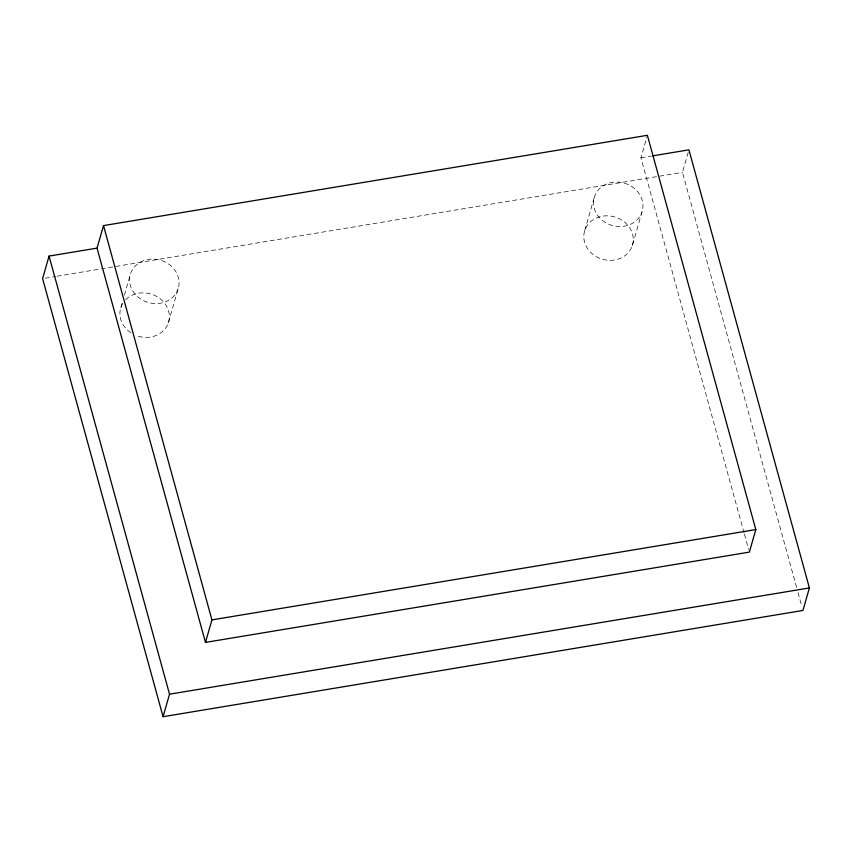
<?xml version="1.0" encoding="UTF-8"?>
<svg xmlns="http://www.w3.org/2000/svg" width="852" height="852" viewBox="0 0 852 852"><rect width="100%" height="100%" fill="white"/><g stroke="black" fill="none" stroke-linecap="round" stroke-linejoin="round"><path stroke-width="0.64" stroke-dasharray="4.26 3.19" d="M120.846 307.604L122.635 301.352M124.435 295.101L130.526 273.833M168.43 322.61L178.111 288.839A24.953 22.024 16 0 0 148.301 259.423A24.953 22.024 16 0 0 136.554 295.729A24.953 22.024 16 0 0 178.111 288.839M584.749 230.583L594.44 196.801M744.084 532.905L640.938 157.812L647.03 136.544M632.333 245.589A24.953 22.024 16 0 0 602.513 216.174A24.953 22.024 16 0 0 590.777 252.49A24.953 22.024 16 0 0 632.333 245.589L642.025 211.807A24.953 22.024 16 0 0 612.205 182.403A24.953 22.024 16 0 0 600.458 218.708A24.953 22.024 16 0 0 642.025 211.807M796.599 587.401L682.473 172.36L688.565 151.092M640.938 157.812L651.311 156.086M45.22 278.167L55.71 276.431M57.02 276.208L682.473 172.36M798.015 592.534L801.881 606.624M744.435 534.183L748.663 549.54M125.659 299.723A24.953 22.024 16 0 1 158.44 297.497A24.953 22.024 16 0 1 166.502 326.806A24.953 22.024 16 0 1 135.415 335.177M130.846 332.727A24.953 22.024 16 0 1 122.773 303.408"/><path stroke-width="1.28" d="M97.043 248.124L205.47 642.408L749.366 552.107L755.82 529.582L647.392 135.298L103.507 225.599L97.043 248.124L49.054 256.09L42.6 278.604L163.073 716.702L802.946 610.458L809.4 587.944L688.927 149.845L652.611 155.873M163.073 716.702L169.527 694.188L49.054 256.09M205.47 642.408L211.935 619.894L103.507 225.599M211.935 619.894L755.82 529.582M169.527 694.188L809.4 587.944"/></g></svg>
